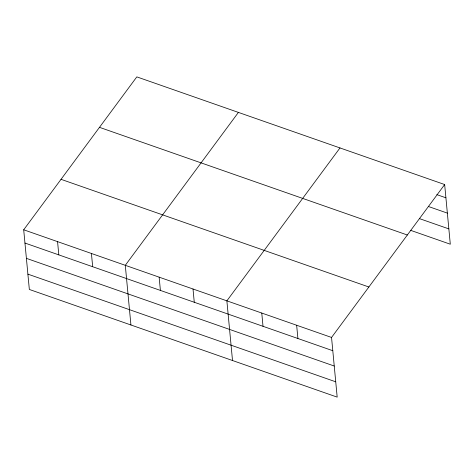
<?xml version="1.0" encoding="UTF-8"?>
<svg xmlns="http://www.w3.org/2000/svg" width="474" height="474" viewBox="0 0 474 474"><rect width="100%" height="100%" fill="white"/><g stroke="black" fill="none" stroke-linecap="round" stroke-linejoin="round"><path stroke-width="0.71" d="M444.659 184.546L331.545 337.452L337.18 397.123L29.341 289.454L23.7 229.789L136.82 76.877L444.659 184.546L450.3 244.211L410.525 230.299M238.404 112.409L125.29 265.316L130.931 324.986M339.994 147.935L226.874 300.848L232.515 360.518M436.844 194.63L445.916 197.806M428.52 206.528L447.361 213.116M419.543 218.65L448.854 228.895M99.487 127.34L407.332 235.003M61.028 179.326L368.873 286.995M23.7 229.789L331.545 337.452M24.956 243.043L332.795 350.713M26.402 258.36L334.241 366.029M27.895 274.138L335.734 381.807M296.653 325.253L297.909 338.513M261.767 313.053L263.017 326.308M193.013 289.004L194.269 302.264M159.151 277.16L160.402 290.42M91.423 253.477L92.679 266.732M57.561 241.633L58.817 254.888"/></g></svg>
